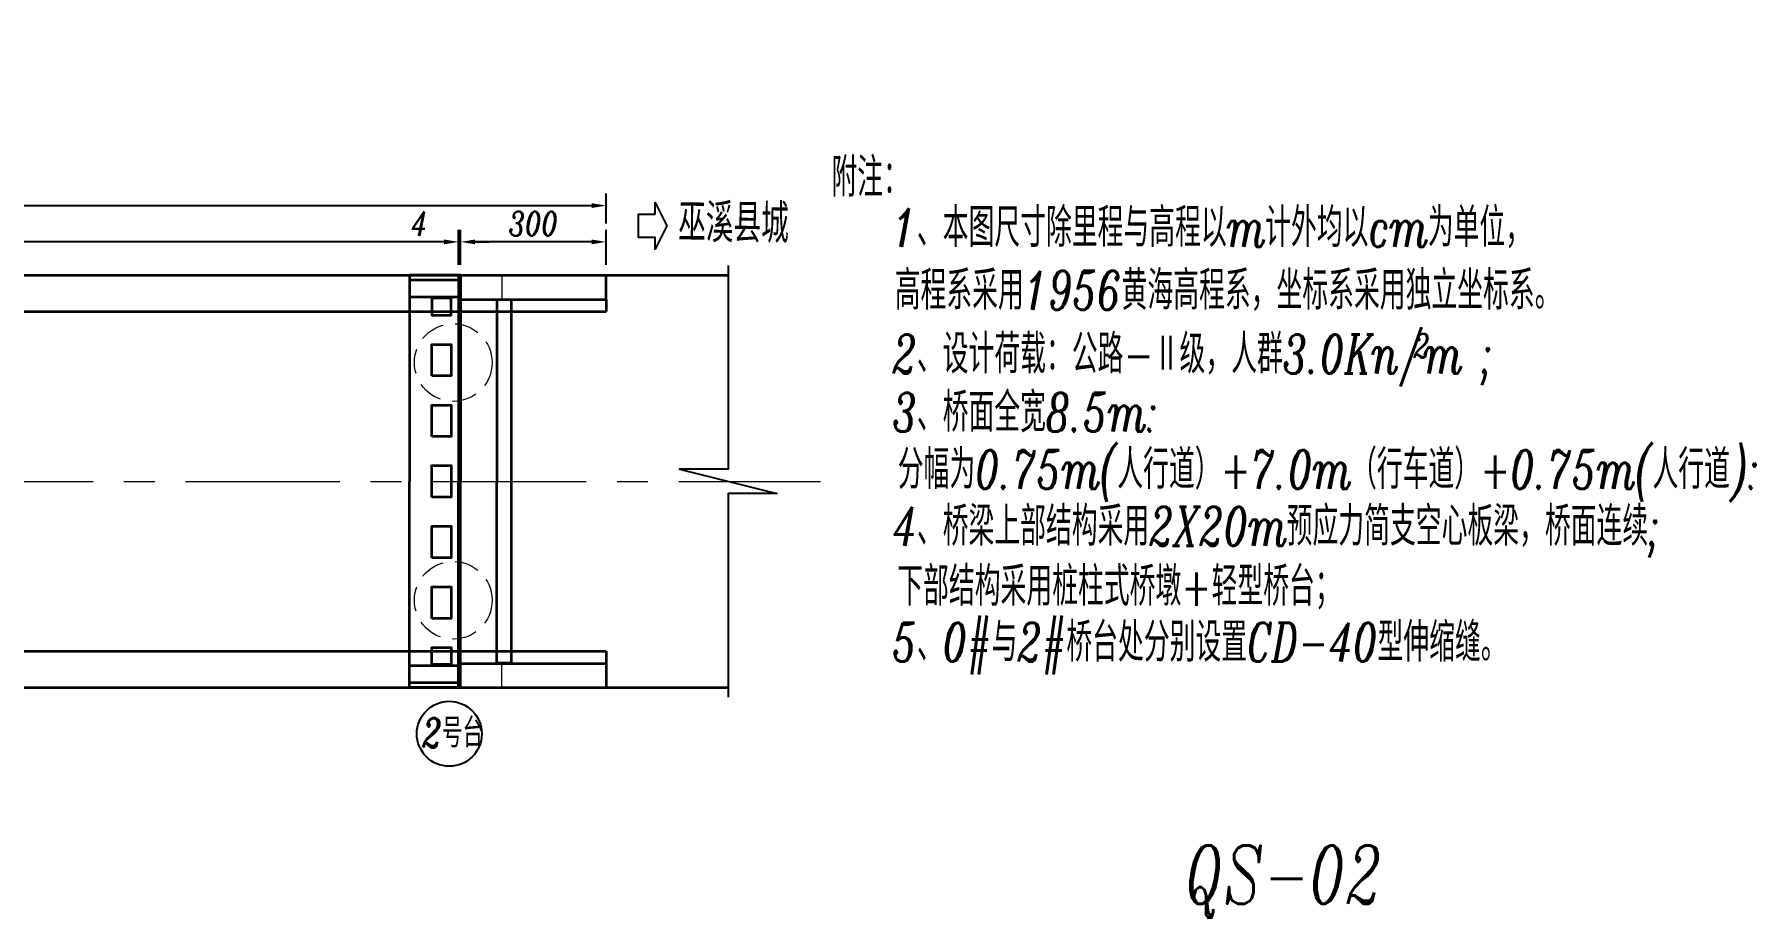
# Model space of a CAD drawing. Header units: millimetres. Extents: x -513 to 23624, y -721 to 12066.
# Drawn here: x 1869.8 to 2047.1, y -721.2 to -630.2 of the extents above; entities that cross this region are included whole.
import ezdxf
from ezdxf.enums import TextEntityAlignment as Align

# ---------------------------------------------------------------- set-up
doc = ezdxf.new("R2010")
doc.units = ezdxf.units.MM
doc.linetypes.add('CENTER', pattern=[50.8, 31.75, -6.35, 6.35, -6.35])
doc.linetypes.add('DASHED', pattern=[19.05, 12.7, -6.35])
doc.layers.add('TXT', color=7, linetype='Continuous')
for name, color, linetype, lineweight in [('构造虚线', 6, 'DASHED', 20), ('结构轮廓', 1, 'Continuous', 35), ('轴线', 2, 'CENTER', 15)]:
    doc.layers.add(name, color=color, linetype=linetype, lineweight=lineweight)
doc.styles.get("Standard").update_dxf_attribs({"font": 'italc1.shx', "width": 0.75, "bigfont": 'fsdb.shx'})
doc.styles.add('xdb', font='italc1.shx', dxfattribs={"width": 0.75, "bigfont": 'fsdb.shx'})
doc.styles.add('宋体', font='italc1.shx', dxfattribs={"width": 0.75, "bigfont": 'fsdb.shx'})
doc.styles.add('桥梁', font='fsdb_e.shx', dxfattribs={"width": 0.75, "bigfont": 'fsdb.shx'})
doc.dimstyles.new('ISO-25', dxfattribs={"dimtxt": 2.5, "dimasz": 2.5, "dimexe": 1.25, "dimexo": 0.625, "dimtad": 1, "dimdsep": 46, "dimtxsty": 'Standard', "dimcen": 2.5, "dimadec": 0, "dimazin": 0, "dimtfac": 1, "dimtmove": 0, "dimatfit": 3, "dimfxl": 0, "dimarcsym": 0})

# ---------------------------------------------------------------- blocks, each defined once
blk = doc.blocks.new('*D67')
at = {"color": 0, "linetype": 'Continuous', "lineweight": -2, "transparency": 16777216}
for p, q in [((1913.66, -653.95), (1913.66, -650.35)), ((1928.66, -653.95), (1928.66, -650.35)), ((1927.16, -651.6), (1915.16, -651.6))]:
    blk.add_line(p, q, dxfattribs=at)
at = {"color": 0, "linetype": 'Continuous', "transparency": 16777216}
for points in [[(1915.16, -651.35), (1915.16, -651.85), (1913.66, -651.6)], [(1927.16, -651.35), (1927.16, -651.85), (1928.66, -651.6)]]:
    blk.add_solid(points, dxfattribs=at)
at = {"layer": 'Defpoints', "color": 0, "linetype": 'Continuous', "transparency": 16777216}
for p in [(1913.66, -651.6), (1913.66, -654.57), (1928.66, -654.57)]:
    blk.add_point(p, dxfattribs=at)
at = {"color": 0, "linetype": 'Continuous', "transparency": 16777216, "insert": (1921.16, -649.72), "char_height": 2.5, "attachment_point": 5}
blk.add_mtext('300', dxfattribs=at)
blk = doc.blocks.new('*D68')
at = {"color": 0, "linetype": 'Continuous', "lineweight": -2, "transparency": 16777216}
for p, q in [((1913.46, -653.9), (1913.46, -650.35)), ((1913.66, -653.9), (1913.66, -650.35)), ((1911.96, -651.6), (1908.32, -651.6)), ((1913.66, -651.6), (1913.46, -651.6)), ((1915.16, -651.6), (1916.66, -651.6))]:
    blk.add_line(p, q, dxfattribs=at)
at = {"color": 0, "linetype": 'Continuous', "transparency": 16777216}
for points in [[(1911.96, -651.35), (1911.96, -651.85), (1913.46, -651.6)], [(1915.16, -651.35), (1915.16, -651.85), (1913.66, -651.6)]]:
    blk.add_solid(points, dxfattribs=at)
at = {"layer": 'Defpoints', "color": 0, "linetype": 'Continuous', "transparency": 16777216}
for p in [(1913.46, -651.6), (1913.46, -654.53), (1913.66, -654.53)]:
    blk.add_point(p, dxfattribs=at)
at = {"color": 0, "linetype": 'Continuous', "transparency": 16777216, "insert": (1909.39, -649.72), "char_height": 2.5, "attachment_point": 5}
blk.add_mtext('4', dxfattribs=at)
blk = doc.blocks.new('*D70')
at = {"color": 0, "linetype": 'Continuous', "lineweight": -2, "transparency": 16777216}
for p, q in [((1813.56, -653.95), (1813.56, -650.35)), ((1913.46, -653.95), (1913.46, -650.35)), ((1911.96, -651.6), (1815.06, -651.6))]:
    blk.add_line(p, q, dxfattribs=at)
at = {"color": 0, "linetype": 'Continuous', "transparency": 16777216}
for points in [[(1815.06, -651.35), (1815.06, -651.85), (1813.56, -651.6)], [(1911.96, -651.35), (1911.96, -651.85), (1913.46, -651.6)]]:
    blk.add_solid(points, dxfattribs=at)
at = {"layer": 'Defpoints', "color": 0, "linetype": 'Continuous', "transparency": 16777216}
for p in [(1813.56, -651.6), (1813.56, -654.57), (1913.46, -654.57)]:
    blk.add_point(p, dxfattribs=at)
at = {"color": 0, "linetype": 'Continuous', "transparency": 16777216, "insert": (1863.51, -649.72), "char_height": 2.5, "attachment_point": 5}
blk.add_mtext('1998', dxfattribs=at)
blk = doc.blocks.new('*D71')
at = {"color": 0, "linetype": 'Continuous', "lineweight": -2, "transparency": 16777216}
for p, q in [((1698.46, -649.72), (1698.46, -646.61)), ((1928.66, -649.72), (1928.66, -646.61)), ((1699.96, -647.86), (1927.16, -647.86))]:
    blk.add_line(p, q, dxfattribs=at)
at = {"color": 0, "linetype": 'Continuous', "transparency": 16777216}
for points in [[(1699.96, -647.61), (1699.96, -648.11), (1698.46, -647.86)], [(1927.16, -647.61), (1927.16, -648.11), (1928.66, -647.86)]]:
    blk.add_solid(points, dxfattribs=at)
at = {"layer": 'Defpoints', "color": 0, "linetype": 'Continuous', "transparency": 16777216}
for p in [(1928.66, -647.86), (1698.46, -650.35), (1928.66, -650.35)]:
    blk.add_point(p, dxfattribs=at)
at = {"color": 0, "linetype": 'Continuous', "transparency": 16777216, "insert": (1813.56, -645.99), "char_height": 2.5, "attachment_point": 5}
blk.add_mtext('4604', dxfattribs=at)

msp = doc.modelspace()

# ---------------------------------------------------------------- hatches: boundary and pattern name
at = {"linetype": 'Continuous'}
h = msp.add_hatch(dxfattribs=at)
h.set_pattern_fill('HY', angle=11.978284, style=0, pattern_type=2)
h.set_pattern_definition([(11.9783, (1668.3113, -663.6505), (-0.518852, 2.445566), []), (101.9783, (1668.3113, -663.6505), (-4.43176, 1.6154), [2.5, -2.5])])
h.paths.add_polyline_path([(1902.01134, -548.15047), (1902.01134, -537.65047), (1817.56134, -567.15047), (1817.56134, -581.65047)])
h.paths.add_polyline_path([(1817.56134, -581.65047), (1817.56134, -620.79561), (1870.39268, -609.85574), (1902.01134, -602.24529), (1902.01134, -548.15047)])
h.paths.add_polyline_path([(1817.56134, -581.65047), (1817.56134, -567.15047), (1718.31134, -581.75047), (1718.31134, -597.25047)])
h.paths.add_polyline_path([(1902.51134, -546.15047), (1914.0917, -546.15047), (1914.0917, -549.15047), (1902.51134, -549.15047)], flags=24)
h.paths.add_polyline_path([(1902.51134, -535.65047), (1914.14527, -535.65047), (1914.14527, -538.65047), (1902.51134, -538.65047)], flags=25)
h.paths.add_polyline_path([(1818.06134, -579.65047), (1830.60598, -579.65047), (1830.60598, -582.65047), (1818.06134, -582.65047)], flags=24)
h.paths.add_polyline_path([(1818.06134, -565.15047), (1829.69527, -565.15047), (1829.69527, -568.15047), (1818.06134, -568.15047)], flags=25)
h.paths.add_polyline_path([(1718.81134, -635.25047), (1731.5167, -635.25047), (1731.5167, -638.25047), (1718.81134, -638.25047)], flags=24)
h.paths.add_polyline_path([(1718.81134, -595.25047), (1731.35598, -595.25047), (1731.35598, -598.25047), (1718.81134, -598.25047)], flags=24)
h.paths.add_polyline_path([(1718.81134, -579.75047), (1731.35598, -579.75047), (1731.35598, -582.75047), (1718.81134, -582.75047)], flags=25)
h.paths.add_polyline_path([(1942.31409, -592.54463), (1942.31409, -541.31779), (1916.61134, -544.73591), (1902.01134, -548.15047), (1902.01134, -602.24529)])
h.paths.add_polyline_path([(1942.31409, -541.31779), (1942.31409, -531.56017), (1916.61134, -534.69078), (1902.01134, -537.65047), (1902.01134, -548.15047), (1916.61134, -544.73591)])
h.paths.add_polyline_path([(1689.67923, -596.16352), (1689.67923, -642.72545), (1773.91188, -629.83417), (1817.56134, -620.79561), (1817.56134, -581.65047), (1718.31134, -597.25047)])
h.paths.add_polyline_path([(1689.67923, -580.25552), (1689.67923, -596.16352), (1718.31134, -597.25047), (1718.31134, -581.75047)])
edge = h.paths.add_edge_path(flags=0)
edge.add_arc((1728.05867, -619.46096), 3.34745, 180, 360)
edge.add_arc((1728.05867, -619.46096), 3.34745, 0, 180)
edge = h.paths.add_edge_path(flags=0)
edge.add_arc((1919.0246, -578.07034), 3.34745, 180, 360)
edge.add_arc((1919.0246, -578.07034), 3.34745, 0, 180)
edge = h.paths.add_edge_path(flags=0)
edge.add_arc((1827.15312, -608.93176), 3.34745, 0, 180)
edge.add_arc((1827.15312, -608.93176), 3.34745, 180, 360)
h.paths.add_polyline_path([(1708.57132, -617.41903), (1698.94718, -617.41903), (1698.94718, -620.75047), (1708.57132, -620.75047)], flags=0)
h.paths.add_polyline_path([(1936.05352, -566.39251), (1926.65622, -566.39251), (1926.65622, -570.58762), (1936.05352, -570.58762)], flags=0)
h.paths.add_polyline_path([(1792.55889, -603.30886), (1794.91513, -603.30886), (1794.91513, -606.41277), (1792.55889, -606.41277), (1792.55889, -606.68729), (1800.83247, -606.68729), (1800.83247, -602.97157), (1792.55889, -602.97157)])
h.paths.add_polyline_path([(1787.6229, -603.30886), (1787.6229, -606.41277), (1794.91513, -606.41277), (1794.91513, -603.30886)], flags=0)

# ---------------------------------------------------------------- linework, layer by layer
at = {"color": 7}
msp.add_lwpolyline([(1933.71879, -648.74577), (1933.71879, -647.54047), (1934.9241, -649.95108), (1933.71879, -652.3617), (1933.71879, -651.15639), (1932.01252, -651.15639), (1932.01252, -648.74577)], close=True, dxfattribs=at)
at = {"color": 7, "linetype": 'Continuous'}
msp.add_lwpolyline([(1941.23524, -654.03494), (1941.23524, -675.03494), (1936.23524, -675.03494), (1946.23524, -677.53494), (1941.23524, -677.53494), (1941.23524, -698.53494)], dxfattribs=at)
msp.add_circle((1912.50498, -702.29191), 3.34745, dxfattribs=at)
at = {"layer": '构造虚线', "color": 1, "ltscale": 9.84252}
for p, q in [((1917.91115, -655.03494), (1917.91115, -657.53494)), ((1917.91115, -697.53494), (1917.91115, -695.03494))]:
    msp.add_line(p, q, dxfattribs=at)
at = {"layer": '构造虚线', "color": 1, "linetype": 'DASHED', "ltscale": 0.2}
for centre in [(1912.91115, -664.03494), (1912.91115, -688.53494)]:
    msp.add_circle(centre, 4, dxfattribs=at)
at = {"layer": '结构轮廓'}
for p, q in [((1685.88706, -655.03494), (1941.23524, -655.03494)), ((1913.66115, -655.03494), (1908.41115, -655.03494)), ((1908.41115, -655.03494), (1908.41115, -676.28494)), ((1913.66115, -655.53494), (1908.41115, -655.53494)), ((1913.46115, -655.03494), (1913.46115, -676.28494)), ((1913.66115, -655.03494), (1928.66115, -655.03494)), ((1913.66115, -655.03494), (1913.66115, -676.28494)), ((1928.66115, -657.53494), (1928.66115, -655.03494)), ((1913.66115, -657.28494), (1908.41115, -657.28494)), ((1913.66115, -657.53494), (1928.66115, -657.53494)), ((1917.41115, -657.53494), (1917.41115, -676.28494)), ((1918.91115, -657.58494), (1917.41115, -657.58494)), ((1918.91115, -694.98494), (1918.91115, -657.58494)), ((1928.66115, -657.53494), (1928.66115, -658.78494)), ((1698.46115, -658.78494), (1928.66115, -658.78494)), ((1908.41115, -697.53494), (1908.41115, -676.28494)), ((1913.46115, -697.53494), (1913.46115, -676.28494)), ((1913.66115, -697.53494), (1913.66115, -676.28494)), ((1917.41115, -695.03494), (1917.41115, -676.28494)), ((1698.46115, -693.78494), (1928.66115, -693.78494)), ((1913.66115, -695.03494), (1928.66115, -695.03494)), ((1917.41115, -694.98494), (1918.91115, -694.98494)), ((1928.66115, -693.78494), (1928.66115, -697.53494)), ((1928.66115, -695.03494), (1928.66115, -697.53494)), ((1913.66115, -695.28494), (1908.41115, -695.28494)), ((1685.88706, -697.53494), (1941.23524, -697.53494)), ((1913.66115, -697.03494), (1908.41115, -697.03494)), ((1913.66115, -697.53494), (1908.41115, -697.53494)), ((1913.66115, -697.53494), (1928.66115, -697.53494))]:
    msp.add_line(p, q, dxfattribs=at)
for points in [[(1910.71115, -657.40994), (1910.71115, -659.15994), (1912.71115, -659.15994), (1912.71115, -657.40994)], [(1910.71115, -695.15994), (1910.71115, -693.40994), (1912.71115, -693.40994), (1912.71115, -695.15994)]]:
    msp.add_lwpolyline(points, close=True, dxfattribs=at)
at = {"layer": '结构轮廓', "flags": 128}
for points in [[(1910.71115, -665.40994), (1910.71115, -662.15994), (1912.71115, -662.15994), (1912.71115, -665.40994)], [(1910.71115, -671.65994), (1910.71115, -668.40994), (1912.71115, -668.40994), (1912.71115, -671.65994)], [(1910.71115, -677.90994), (1910.71115, -674.65994), (1912.71115, -674.65994), (1912.71115, -677.90994)], [(1910.71115, -684.15994), (1910.71115, -680.90994), (1912.71115, -680.90994), (1912.71115, -684.15994)], [(1910.71115, -690.40994), (1910.71115, -687.15994), (1912.71115, -687.15994), (1912.71115, -690.40994)]]:
    msp.add_lwpolyline(points, close=True, dxfattribs=at)
at = {"layer": '轴线', "linetype": 'CENTER', "ltscale": 0.5}
msp.add_line((1682.13672, -676.28494), (1950.75886, -676.28494), dxfattribs=at)

# ---------------------------------------------------------------- texts
at = {"color": 7, "style": 'xdb', "width": 0.7}
for s, p in [('附注：', (1951.87032, -646.94287, -266.078)), ('    1、本图尺寸除里程与高程以m计外均以cm为单位，', (1949.81063, -652.11489, -266.078)), ('高程系采用1956黄海高程系，坐标系采用独立坐标系。', (1958.39075, -658.59328, -266.078)), ('    2、设计荷载：公路-Ⅱ级，人群3.0Kn/m ;', (1949.81063, -665.15299, -266.078)), ('    3、桥面全宽8.5m:', (1949.81063, -671.15618, -266.078)), ('分幅为0.75m(人行道）+7.0m（行车道）+0.75m(人行道):', (1958.7061, -677.05102, -266.078)), ('    4、桥梁上部结构采用2X20m预应力简支空心板梁，桥面连续;', (1949.81063, -682.90586, -266.078)), ('下部结构采用桩柱式桥墩+轻型桥台；', (1958.65886, -689.09545, -266.078)), ('    5、0#与2#桥台处分别设置CD-40型伸缩缝。', (1949.81063, -694.85639, -266.078))]:
    msp.add_text(s, height=4, dxfattribs=at).set_placement(p)
at = {"color": 7, "style": '桥梁', "width": 0.75}
msp.add_text('巫溪县城', height=4, rotation=359.2552, dxfattribs=at).set_placement((1941.76279, -651.65417), align=Align.CENTER)
at = {"color": 7, "linetype": 'Continuous', "style": '宋体', "width": 0.75}
msp.add_text('2号台', height=3, dxfattribs=at).set_placement((1909.71212, -703.69943))
at = {"insert": (2011.84582, -661.06146), "char_height": 2.5, "width": 0.7165437, "attachment_point": 1, "style": 'xdb'}
msp.add_mtext('2', dxfattribs=at)
at = {"layer": 'TXT', "color": 0, "style": '宋体', "width": 0.7}
msp.add_text('QS-02', height=6, dxfattribs=at).set_placement((1988.33418, -719.8061))

# ---------------------------------------------------------------- dimensions: what is measured, and where the dimension line sits
at = {"color": 7, "linetype": 'Continuous'}
dim = msp.add_linear_dim(base=(1928.66115, -647.86193), p1=(1698.46115, -650.34754), p2=(1928.66115, -650.34754), dimstyle='ISO-25', override={"dimasz": 1.5, "dimlfac": 20, "dimfxl": 0.8}, dxfattribs=at)
dim.commit()
dim.dimension.update_dxf_attribs({"geometry": '*D71', "text_midpoint": (1813.56115, -645.98693)})
for p1, p2, distance, picture, middle in [((1913.46115, -654.57152), (1813.56115, -654.57152), -2.97398, '*D70', (1863.51115, -649.72254)), ((1913.66115, -654.52652), (1913.46115, -654.52652), -2.92898, '*D68', (1909.38972, -649.72254)), ((1928.66115, -654.57152), (1913.66115, -654.57152), -2.97398, '*D67', (1921.16115, -649.72254))]:
    dim = msp.add_aligned_dim(p1=p1, p2=p2, distance=distance, dimstyle='ISO-25', override={"dimasz": 1.5, "dimlfac": 20, "dimfxl": 0.8}, dxfattribs=at)
    dim.commit()
    dim.dimension.update_dxf_attribs({"geometry": picture, "text_midpoint": middle})

doc.saveas('drawing.dxf')
